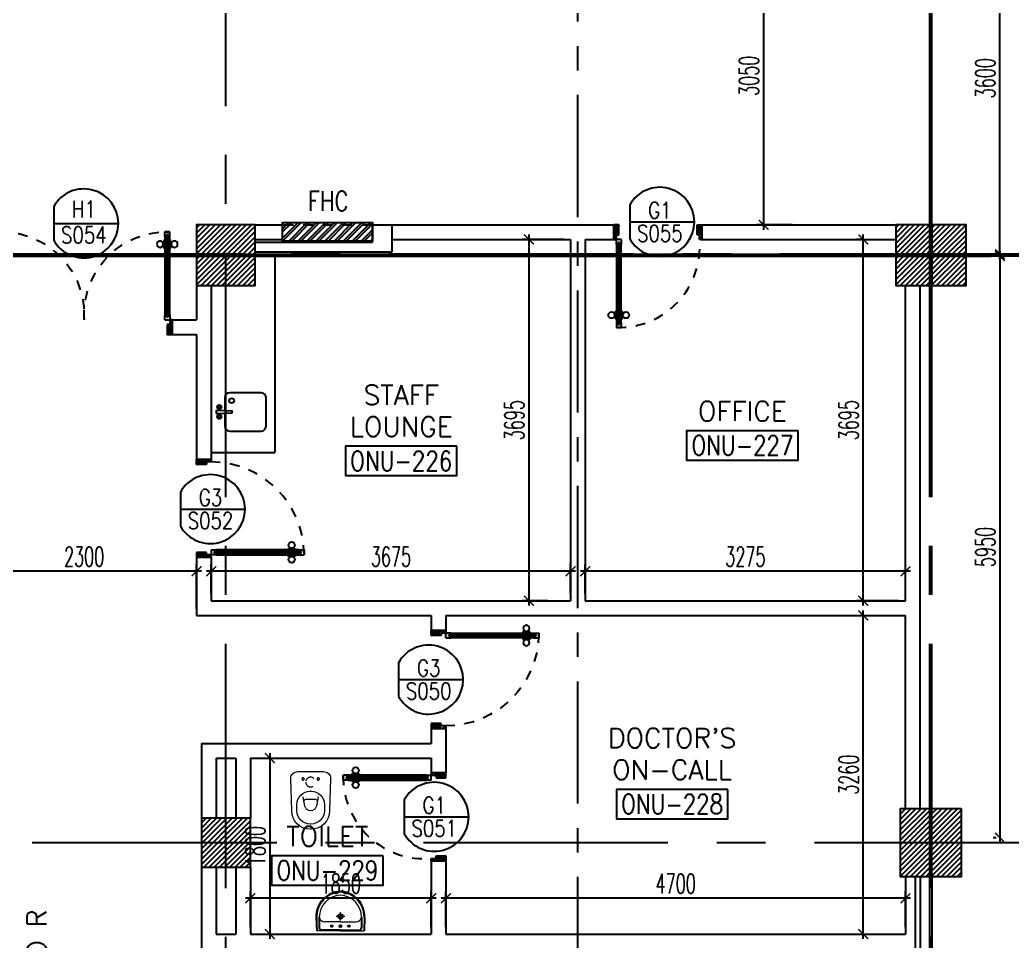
# Model space of a CAD drawing. Extents: x 88808.2 to 88899.2, y 39921.6 to 40001.1.
# Drawn here: x 88883.86 to 88894.01, y 39949.07 to 39958.5 of the extents above; entities that cross this region are included whole.
import ezdxf
from ezdxf.enums import TextEntityAlignment as Align

# ---------------------------------------------------------------- set-up
doc = ezdxf.new("R2010")
doc.units = 0
doc.header["$MEASUREMENT"] = 0
doc.header["$PDMODE"] = 34
for name, pattern in [('CENTER', [2, 1.25, -0.25, 0.25, -0.25]), ('CENTERX2', [4, 2.5, -0.5, 0.5, -0.5]), ('DASHED', [0.75, 0.5, -0.25]), ('HIDDEN', [0.375, 0.25, -0.125]), ('HIDDEN2', [0.1875, 0.125, -0.0625])]:
    doc.linetypes.add(name, pattern=pattern)
doc.layers.get('0').update_dxf_attribs({"linetype": 'CONTINUOUS'})
doc.layers.get('DEFPOINTS').update_dxf_attribs({"linetype": 'CONTINUOUS'})
for name, color, linetype in [('AXES', 11, 'CENTERX2'), ('AXES1', 11, 'CENTER'), ('COL', 2, 'CONTINUOUS'), ('DIM', 4, 'CONTINUOUS'), ('DOOR', 7, 'CONTINUOUS'), ('DOOR-CR', 4, 'CONTINUOUS'), ('DOOR-NO', 3, 'CONTINUOUS'), ('EJ', 9, 'CONTINUOUS'), ('ele', 7, 'CONTINUOUS'), ('FHC', 4, 'CONTINUOUS'), ('FIX', 3, 'CONTINUOUS'), ('HAT', 8, 'CONTINUOUS'), ('INSUL', 4, 'CONTINUOUS'), ('ME-FIX', 7, 'CONTINUOUS'), ('RM-BOX', 4, 'CONTINUOUS'), ('RM-NAME', 2, 'CONTINUOUS'), ('RM-NO', 2, 'CONTINUOUS'), ('ROOF', 7, 'CONTINUOUS'), ('WALL', 2, 'CONTINUOUS')]:
    doc.layers.add(name, color=color, linetype=linetype)
doc.styles.add('ROMANS', font='ROMANS.shx', dxfattribs={"width": 0.6})
doc.dimstyles.new('STANDARD in', dxfattribs={"dimtxt": 0.2, "dimasz": 0.1, "dimexe": 0.07, "dimexo": 0.07, "dimgap": 0.05, "dimtad": 1, "dimdec": 0, "dimlfac": 1000, "dimzin": 0, "dimdsep": 46, "dimtxsty": 'ROMANS', "dimblk": 'ARCHTICK', "dimcen": 0.05, "dimdle": 0.05, "dimclrd": 4, "dimclre": 4, "dimclrt": 2, "dimadec": 0, "dimazin": 0, "dimtfac": 1, "dimtdec": 0, "dimtmove": 2, "dimatfit": 3, "dimfxl": 0, "dimtolj": 1, "dimtzin": 0, "dimarcsym": 0})

# ---------------------------------------------------------------- blocks, each defined once
blk = doc.blocks.new('_ARCHTICK')
at = {"color": 0, "linetype": 'ByBlock', "const_width": 0.15}
blk.add_lwpolyline([(-0.5, -0.5), (0.5, 0.5)], dxfattribs=at)
blk = doc.blocks.new('*D218')
at = {"layer": 'DEFPOINTS', "color": 0, "linetype": 'Continuous'}
for p in [(88883.37, 39952.856), (88883.37, 39952.405), (88885.67, 39952.405)]:
    blk.add_point(p, dxfattribs=at)
at = {"layer": 'DIM', "color": 4, "linetype": 'Continuous', "lineweight": -2}
for p, q in [((88883.37, 39952.475), (88883.37, 39952.926)), ((88885.67, 39952.475), (88885.67, 39952.926)), ((88885.72, 39952.856), (88883.32, 39952.856))]:
    blk.add_line(p, q, dxfattribs=at)
at = {"layer": 'DIM', "color": 4, "linetype": 'Continuous', "lineweight": -2, "xscale": 0.1, "yscale": 0.1, "zscale": 0.1, "rotation": 180}
blk.add_blockref('_ARCHTICK', (88883.37, 39952.856), dxfattribs=at)
at = {"layer": 'DIM', "color": 4, "linetype": 'Continuous', "lineweight": -2, "xscale": 0.1, "yscale": 0.1, "zscale": 0.1}
blk.add_blockref('_ARCHTICK', (88885.67, 39952.856), dxfattribs=at)
at = {"layer": 'DIM', "color": 2, "linetype": 'Continuous', "insert": (88884.52, 39953.006), "char_height": 0.2, "attachment_point": 5, "style": 'ROMANS'}
blk.add_mtext('\\A1;2300', dxfattribs=at)
blk = doc.blocks.new('*D217')
at = {"layer": 'DEFPOINTS', "color": 0, "linetype": 'Continuous'}
for p in [(88889.495, 39956.25), (88889.069, 39952.555), (88889.331, 39952.555)]:
    blk.add_point(p, dxfattribs=at)
at = {"layer": 'DIM', "color": 4, "linetype": 'Continuous', "lineweight": -2}
for p, q in [((88889.425, 39956.25), (88888.999, 39956.25)), ((88889.069, 39956.3), (88889.069, 39952.505)), ((88889.261, 39952.555), (88888.999, 39952.555))]:
    blk.add_line(p, q, dxfattribs=at)
at = {"layer": 'DIM', "color": 4, "linetype": 'Continuous', "lineweight": -2, "xscale": 0.1, "yscale": 0.1, "zscale": 0.1}
for p, rotation in [((88889.069, 39956.25), 90), ((88889.069, 39952.555), 270)]:
    blk.add_blockref('_ARCHTICK', p, dxfattribs=dict(at, rotation=rotation))
at = {"layer": 'DIM', "color": 2, "linetype": 'Continuous', "insert": (88888.919, 39954.402), "char_height": 0.2, "attachment_point": 5, "rotation": 90, "style": 'ROMANS'}
blk.add_mtext('\\A1;3695', dxfattribs=at)
blk = doc.blocks.new('*D216')
at = {"layer": 'DEFPOINTS', "color": 0, "linetype": 'Continuous'}
for p in [(88885.82, 39952.856), (88885.82, 39952.555), (88889.495, 39952.555)]:
    blk.add_point(p, dxfattribs=at)
at = {"layer": 'DIM', "color": 4, "linetype": 'Continuous', "lineweight": -2}
for p, q in [((88885.82, 39952.625), (88885.82, 39952.926)), ((88889.495, 39952.625), (88889.495, 39952.926)), ((88889.545, 39952.856), (88885.77, 39952.856))]:
    blk.add_line(p, q, dxfattribs=at)
at = {"layer": 'DIM', "color": 4, "linetype": 'Continuous', "lineweight": -2, "xscale": 0.1, "yscale": 0.1, "zscale": 0.1, "rotation": 180}
blk.add_blockref('_ARCHTICK', (88885.82, 39952.856), dxfattribs=at)
at = {"layer": 'DIM', "color": 4, "linetype": 'Continuous', "lineweight": -2, "xscale": 0.1, "yscale": 0.1, "zscale": 0.1}
blk.add_blockref('_ARCHTICK', (88889.495, 39952.856), dxfattribs=at)
at = {"layer": 'DIM', "color": 2, "linetype": 'Continuous', "insert": (88887.658, 39953.006), "char_height": 0.2, "attachment_point": 5, "style": 'ROMANS'}
blk.add_mtext('\\A1;3675', dxfattribs=at)
blk = doc.blocks.new('*D215')
at = {"layer": 'DEFPOINTS', "color": 0, "linetype": 'Continuous'}
for p in [(88889.645, 39952.856), (88889.645, 39952.555), (88892.92, 39952.555)]:
    blk.add_point(p, dxfattribs=at)
at = {"layer": 'DIM', "color": 4, "linetype": 'Continuous', "lineweight": -2}
for p, q in [((88889.645, 39952.625), (88889.645, 39952.926)), ((88892.92, 39952.625), (88892.92, 39952.926)), ((88892.97, 39952.856), (88889.595, 39952.856))]:
    blk.add_line(p, q, dxfattribs=at)
at = {"layer": 'DIM', "color": 4, "linetype": 'Continuous', "lineweight": -2, "xscale": 0.1, "yscale": 0.1, "zscale": 0.1, "rotation": 180}
blk.add_blockref('_ARCHTICK', (88889.645, 39952.856), dxfattribs=at)
at = {"layer": 'DIM', "color": 4, "linetype": 'Continuous', "lineweight": -2, "xscale": 0.1, "yscale": 0.1, "zscale": 0.1}
blk.add_blockref('_ARCHTICK', (88892.92, 39952.856), dxfattribs=at)
at = {"layer": 'DIM', "color": 2, "linetype": 'Continuous', "insert": (88891.283, 39953.006), "char_height": 0.2, "attachment_point": 5, "style": 'ROMANS'}
blk.add_mtext('\\A1;3275', dxfattribs=at)
blk = doc.blocks.new('*D213')
at = {"layer": 'DEFPOINTS', "color": 0, "linetype": 'Continuous'}
for p in [(88886.22, 39950.945), (88886.22, 39949.145), (88886.42, 39949.145)]:
    blk.add_point(p, dxfattribs=at)
at = {"layer": 'DIM', "color": 4, "linetype": 'Continuous', "lineweight": -2}
for p, q in [((88886.42, 39950.995), (88886.42, 39949.095)), ((88886.29, 39950.945), (88886.49, 39950.945)), ((88886.29, 39949.145), (88886.49, 39949.145))]:
    blk.add_line(p, q, dxfattribs=at)
at = {"layer": 'DIM', "color": 4, "linetype": 'Continuous', "lineweight": -2, "xscale": 0.1, "yscale": 0.1, "zscale": 0.1}
for p, rotation in [((88886.42, 39950.945), 90), ((88886.42, 39949.145), 270)]:
    blk.add_blockref('_ARCHTICK', p, dxfattribs=dict(at, rotation=rotation))
at = {"layer": 'DIM', "color": 2, "linetype": 'Continuous', "insert": (88886.27, 39950.045), "char_height": 0.2, "attachment_point": 5, "rotation": 90, "style": 'ROMANS'}
blk.add_mtext('\\A1;1800', dxfattribs=at)
blk = doc.blocks.new('*D212')
at = {"layer": 'DEFPOINTS', "color": 0, "linetype": 'Continuous'}
for p in [(88886.22, 39949.511), (88886.22, 39949.145), (88888.07, 39949.145)]:
    blk.add_point(p, dxfattribs=at)
at = {"layer": 'DIM', "color": 4, "linetype": 'Continuous', "lineweight": -2}
for p, q in [((88886.22, 39949.215), (88886.22, 39949.581)), ((88888.07, 39949.215), (88888.07, 39949.581)), ((88888.12, 39949.511), (88886.17, 39949.511))]:
    blk.add_line(p, q, dxfattribs=at)
at = {"layer": 'DIM', "color": 4, "linetype": 'Continuous', "lineweight": -2, "xscale": 0.1, "yscale": 0.1, "zscale": 0.1, "rotation": 180}
blk.add_blockref('_ARCHTICK', (88886.22, 39949.511), dxfattribs=at)
at = {"layer": 'DIM', "color": 4, "linetype": 'Continuous', "lineweight": -2, "xscale": 0.1, "yscale": 0.1, "zscale": 0.1}
blk.add_blockref('_ARCHTICK', (88888.07, 39949.511), dxfattribs=at)
at = {"layer": 'DIM', "color": 2, "linetype": 'Continuous', "insert": (88887.145, 39949.661), "char_height": 0.2, "attachment_point": 5, "style": 'ROMANS'}
blk.add_mtext('\\A1;1850', dxfattribs=at)
blk = doc.blocks.new('*D211')
at = {"layer": 'DEFPOINTS', "color": 0, "linetype": 'Continuous'}
for p in [(88888.22, 39949.511), (88888.22, 39949.145), (88892.92, 39949.145)]:
    blk.add_point(p, dxfattribs=at)
at = {"layer": 'DIM', "color": 4, "linetype": 'Continuous', "lineweight": -2}
for p, q in [((88888.22, 39949.215), (88888.22, 39949.581)), ((88892.92, 39949.215), (88892.92, 39949.581)), ((88892.97, 39949.511), (88888.17, 39949.511))]:
    blk.add_line(p, q, dxfattribs=at)
at = {"layer": 'DIM', "color": 4, "linetype": 'Continuous', "lineweight": -2, "xscale": 0.1, "yscale": 0.1, "zscale": 0.1, "rotation": 180}
blk.add_blockref('_ARCHTICK', (88888.22, 39949.511), dxfattribs=at)
at = {"layer": 'DIM', "color": 4, "linetype": 'Continuous', "lineweight": -2, "xscale": 0.1, "yscale": 0.1, "zscale": 0.1}
blk.add_blockref('_ARCHTICK', (88892.92, 39949.511), dxfattribs=at)
at = {"layer": 'DIM', "color": 2, "linetype": 'Continuous', "insert": (88890.57, 39949.661), "char_height": 0.2, "attachment_point": 5, "style": 'ROMANS'}
blk.add_mtext('\\A1;4700', dxfattribs=at)
blk = doc.blocks.new('D1000')
at = {"layer": 'DOOR', "color": 7, "linetype": 'ByBlock'}
for p, q in [((0, 0), (-150, 0)), ((-150, 0), (-150, -25)), ((-150, 0), (0, 0)), ((0, -50), (-114, 0)), ((0, -50), (-40, 0)), ((0, -50), (0, 0)), ((-1050, -25), (-1100, -25)), ((-1100, -75), (-1100, -25)), ((-1100, -25), (-1100, -75)), ((-1050, -75), (-1100, -75)), ((-1050, -42), (-1070, -42)), ((-1070, -42), (-1070, -58)), ((-1050, -58), (-1070, -58)), ((-1050, -25), (-1050, -42)), ((-1050, -58), (-1050, -75)), ((-928, -18), (-1018, -18)), ((-1018, -25), (-1018, -18)), ((-1018, -75), (-1018, -82)), ((-928, -82), (-1018, -82)), ((-1005, -9), (-940, -9)), ((-1005, -18), (-1005, -9)), ((-1005, -18), (-940, -18)), ((-1005, -82), (-940, -82)), ((-1005, -82), (-1005, -91)), ((-1005, -91), (-940, -91)), ((-940, -18), (-940, -9)), ((-940, -82), (-940, -91)), ((-928, -25), (-928, -18)), ((-928, -75), (-928, -82)), ((-200, -42), (-200, -25)), ((-200, -25), (-150, -25)), ((-180, -42), (-200, -42)), ((-200, -75), (-200, -58)), ((-200, -58), (-180, -58)), ((-150, -75), (-200, -75)), ((-180, -58), (-180, -42)), ((-150, -75), (-150, -25)), ((-150, -25), (-100, -25)), ((-100, -25), (-100, -50)), ((0, -50), (-100, -37)), ((-100, -50), (0, -50)), ((-150, -975), (-100, -975)), ((-150, -1000), (-150, -975)), ((-150, -1000), (0, -1000)), ((0, -1000), (-150, -1000)), ((0, -950), (-114, -1000)), ((-100, -975), (-100, -950)), ((0, -950), (-100, -963)), ((-100, -950), (0, -950)), ((0, -950), (-40, -1000)), ((0, -950), (0, -1000))]:
    blk.add_line(p, q, dxfattribs=at)
at = {"layer": 'DOOR', "linetype": 'ByBlock'}
for p, q in [((-200, -25), (-1050, -25)), ((-200, -42), (-1050, -42)), ((-200, -58), (-1050, -58)), ((-1050, -75), (-200, -75))]:
    blk.add_line(p, q, dxfattribs=at)
at = {"layer": 'DOOR', "color": 7, "linetype": 'ByBlock'}
for centre in [(-973, 23), (-973, -124)]:
    blk.add_circle(centre, 32.4, dxfattribs=at)
for centre, radius, start, end in [((0, -50), 134, 158.1598, 169.28), ((0, -50), 74.4, 137.7764, 180), ((0, -50), 54.4, 113.2074, 180), ((0, -50), 154, 161.1053, 166.2858), ((0, -50), 114, 154.0838, 167.3774), ((0, -50), 94.4, 148.0182, 180), ((0, -50), 34.4, 90, 180), ((0, -50), 14.4, 90, 180), ((0, -950), 154, 193.7142, 198.8947), ((0, -950), 134, 190.72, 201.8402), ((0, -950), 94.4, 180, 211.9818), ((0, -950), 74.4, 180, 222.2236), ((0, -950), 54.4, 180, 246.7926), ((0, -950), 34.4, 180, 270), ((0, -950), 14.4, 180, 270)]:
    blk.add_arc(centre, radius, start, end, dxfattribs=at)
at = {"layer": 'DOOR', "linetype": 'HIDDEN', "ltscale": 0.5}
blk.add_arc((-149, -24), 951, 180.0434, 269.9667, dxfattribs=at)
blk = doc.blocks.new('WC1')
at = {"layer": 'FIX', "lineweight": 20}
for p, q in [((-210, 204), (-538, 194)), ((-475, 141), (-538, 141)), ((-727, 5), (-727, -5)), ((-674, 5), (-674, -5)), ((-534, 24), (-540, 0)), ((-540, 0), (-534, -24)), ((-395, 76), (-490, 60)), ((-339, 5), (-339, -5)), ((-490, -60), (-395, -76)), ((-538, -141), (-475, -141)), ((-538, -194), (-210, -204))]:
    blk.add_line(p, q, dxfattribs=at)
at = {"layer": 'FIX', "linetype": 'Continuous', "lineweight": 20}
blk.add_line((-420, -47), (-420, 45), dxfattribs=at)
at = {"layer": 'FIX', "lineweight": 20}
blk.add_lwpolyline([(-213, -204), (-210, -204, 0.414214), (-137, -131), (-137, 0), (-137, 131, 0.414214), (-210, 204)], format="xyb", dxfattribs=at)
at = {"layer": 'FIX', "linetype": 'HIDDEN2', "lineweight": 20, "ltscale": 0.3}
blk.add_circle((-245, 0), 49.8, dxfattribs=at)
at = {"layer": 'FIX', "linetype": 'HIDDEN', "lineweight": 20, "ltscale": 0.05}
for centre in [(-213, 78), (-213, -77)]:
    blk.add_circle(centre, 11.6, dxfattribs=at)
at = {"layer": 'FIX', "lineweight": 20}
for centre, radius, start, end in [((-538, 5), 189, 90, 180), ((-538, 5), 136, 90, 180), ((-475, 5), 136, 360, 90), ((-473, -7), 68.2, 128.9242, 152.8468), ((-464, -18), 82, 108.496, 128.9242), ((-538, -5), 189, 180, 270), ((-538, -5), 136, 180, 270), ((-473, 7), 68.2, 207.1532, 231.0758), ((-464, 18), 82, 231.0758, 251.504), ((-475, -5), 136, 270, 0)]:
    blk.add_arc(centre, radius, start, end, dxfattribs=at)
at = {"layer": 'FIX', "linetype": 'Continuous', "lineweight": 20}
for centre, start, end in [((-443, 46), 357.6662, 91.6121), ((-442, -46), 268.3879, 2.3338)]:
    blk.add_arc(centre, 22.3, start, end, dxfattribs=at)
blk = doc.blocks.new('LAV1')
at = {"layer": 'FIX', "linetype": 'DASHED', "lineweight": 20, "ltscale": 0.05}
for p, q in [((0, 170), (0, 270)), ((0, 170), (0, 270)), ((50, 220), (-50, 220))]:
    blk.add_line(p, q, dxfattribs=at)
at = {"layer": 'FIX', "linetype": 'ByBlock', "ltscale": 0.3}
for p, q in [((-280, 210), (-275, 50)), ((-245, 210), (-245, 85)), ((245, 210), (245, 85)), ((280, 210), (275, 50)), ((0, 60), (-220, 60)), ((0, 60), (220, 60))]:
    blk.add_line(p, q, dxfattribs=at)
at = {"layer": 'FIX', "linetype": 'Continuous', "lineweight": 20}
for p, q in [((-275, 210), (-275, 50)), ((0, 155), (-181, 155)), ((0, 155), (181, 155)), ((275, 210), (275, 50)), ((0, 50), (-275, 50)), ((0, 50), (-252, 50)), ((0, 50), (275, 50)), ((0, 50), (252, 50))]:
    blk.add_line(p, q, dxfattribs=at)
at = {"layer": 'FIX', "lineweight": 20}
for p, q in [((0, 92), (0, 123)), ((16, 107), (-15, 107))]:
    blk.add_line(p, q, dxfattribs=at)
for centre, radius in [((0, 220), 29.5), ((0, 220), 22.5), ((0, 107), 15.5)]:
    blk.add_circle(centre, radius, dxfattribs=at)
at = {"layer": 'FIX', "linetype": 'HIDDEN', "lineweight": 20, "ltscale": 0.05}
for centre in [(-100, 107), (100, 107)]:
    blk.add_circle(centre, 12.4, dxfattribs=at)
at = {"layer": 'FIX', "linetype": 'ByBlock', "ltscale": 0.3}
for centre, radius, start, end in [((7, 220), 287, 91.3776, 182.0064), ((-7, 220), 287, 357.9936, 88.6224), ((-220, 85), 24.9, 179.7021, 269.9486), ((220, 85), 24.9, 270.0514, 0.2979)]:
    blk.add_arc(centre, radius, start, end, dxfattribs=at)
at = {"layer": 'FIX', "linetype": 'Continuous', "lineweight": 20}
for centre, radius, start, end in [((8, 217), 283, 91.6988, 181.351), ((8, 212), 253, 91.7328, 180.4884), ((-8, 217), 283, 358.649, 88.3012), ((-8, 212), 253, 359.5116, 88.2672), ((-179, 222), 66.9, 190.2006, 268.0786), ((179, 222), 66.9, 271.9214, 349.7994)]:
    blk.add_arc(centre, radius, start, end, dxfattribs=at)
blk = doc.blocks.new('C5')
at = {"layer": 'HAT', "linetype": 'ByBlock'}
h = blk.add_hatch(dxfattribs=at)
h.set_pattern_fill('ANSI31', color=256, scale=300, style=0)
h.set_pattern_definition([(45, (-223356.182, -51411.005), (-26.516504, 26.516504), [])])
h.paths.add_polyline_path([(300, 300), (0, 300), (0, 0), (300, 0)])
h.paths.add_polyline_path([(600, 300), (300, 300), (300, 0), (600, 0)])
at = {"layer": 'COL'}
blk.add_lwpolyline([(600, 300), (0, 300), (0, 0), (600, 0)], close=True, dxfattribs=at)
blk = doc.blocks.new('RM1')
at = {"layer": 'RM-BOX'}
blk.add_lwpolyline([(570, -200), (-570, -200), (-570, -500), (570, -500)], close=True, dxfattribs=at)
at = {"layer": 'RM-NAME', "style": 'ROMANS'}
for tag, p in [('ROOMNAME1', (0, 324)), ('ROOMNAME2', (0, 0))]:
    blk.add_attdef(tag, text='', height=200, dxfattribs=at).set_placement(p, align=Align.MIDDLE)
at = {"layer": 'RM-NO', "style": 'ROMANS', "width": 0.8}
blk.add_attdef('ROOMNO', text='', height=200, dxfattribs=at).set_placement((0, -350), align=Align.MIDDLE)
blk = doc.blocks.new('DD1')
at = {"layer": 'DOOR-CR'}
blk.add_line((-308, 0), (353, 0), dxfattribs=at)
blk.add_lwpolyline([(-308, -173, 3.820224), (-308, 173)], format="xyb", close=True, dxfattribs=at)
at = {"layer": 'DOOR-NO', "style": 'ROMANS', "width": 0.8}
for tag, p in [('G', (0, 142)), ('000', (0, -141))]:
    blk.add_attdef(tag, text='', height=204, dxfattribs=at).set_placement(p, align=Align.MIDDLE)
blk = doc.blocks.new('DOOR90')
at = {"layer": 'DOOR', "linetype": 'ByBlock'}
for p, q in [((0, 0), (-150, 0)), ((-200, -25), (-1000, -25)), ((-200, -42), (-1000, -42)), ((-200, -58), (-1000, -58)), ((-1000, -75), (-200, -75))]:
    blk.add_line(p, q, dxfattribs=at)
at = {"layer": 'DOOR', "color": 0, "linetype": 'ByBlock'}
for p, q in [((-150, 0), (-150, -25)), ((-150, 0), (0, 0)), ((0, -50), (0, 0)), ((-1050, -25), (-1050, -75)), ((-1050, -75), (-1050, -25)), ((-1000, -25), (-1050, -25)), ((-1000, -75), (-1050, -75)), ((-1020, -42), (-1020, -58)), ((-1000, -42), (-1020, -42)), ((-1000, -58), (-1020, -58)), ((-1000, -25), (-1000, -42)), ((-1000, -58), (-1000, -75)), ((-968, -25), (-968, -18)), ((-878, -18), (-968, -18)), ((-968, -75), (-968, -82)), ((-878, -82), (-968, -82)), ((-955, -18), (-955, -9)), ((-955, -9), (-890, -9)), ((-955, -18), (-890, -18)), ((-955, -82), (-955, -91)), ((-955, -82), (-890, -82)), ((-955, -91), (-890, -91)), ((-890, -18), (-890, -9)), ((-890, -82), (-890, -91)), ((-878, -25), (-878, -18)), ((-878, -75), (-878, -82)), ((-200, -42), (-200, -25)), ((-200, -25), (-150, -25)), ((-180, -42), (-200, -42)), ((-200, -75), (-200, -58)), ((-200, -58), (-180, -58)), ((-150, -75), (-200, -75)), ((-180, -58), (-180, -42)), ((-150, -75), (-150, -25)), ((-150, -25), (-100, -25)), ((-100, -25), (-100, -50)), ((-100, -50), (0, -50)), ((-150, -900), (-150, -875)), ((-150, -875), (-100, -875)), ((0, -900), (-150, -900)), ((-150, -900), (0, -900)), ((-100, -850), (0, -850)), ((-100, -875), (-100, -850)), ((0, -850), (0, -900))]:
    blk.add_line(p, q, dxfattribs=at)
at = {"layer": 'DOOR', "color": 9, "linetype": 'ByBlock'}
for p, q in [((0, -50), (-114, 0)), ((0, -50), (-40, 0)), ((0, -50), (-100, -37)), ((0, -850), (-114, -900)), ((0, -850), (-100, -863)), ((0, -850), (-40, -900))]:
    blk.add_line(p, q, dxfattribs=at)
at = {"layer": 'DOOR', "color": 0, "linetype": 'ByBlock'}
for centre in [(-923, 24), (-923, -124)]:
    blk.add_circle(centre, 32.4, dxfattribs=at)
at = {"layer": 'DOOR', "color": 9, "linetype": 'ByBlock'}
for centre, radius, start, end in [((0, -50), 74.4, 137.7764, 180), ((0, -50), 54.4, 113.2074, 180), ((0, -50), 154, 161.1053, 166.2858), ((0, -50), 134, 158.1598, 169.28), ((0, -50), 114, 154.0838, 167.3774), ((0, -50), 94.4, 148.0182, 180), ((0, -50), 34.4, 90, 180), ((0, -50), 14.4, 90, 180), ((0, -850), 154, 193.7142, 198.8947), ((0, -850), 134, 190.72, 201.8402), ((0, -850), 94.4, 180, 211.9818), ((0, -850), 74.4, 180, 222.2236), ((0, -850), 54.4, 180, 246.7926), ((0, -850), 34.4, 180, 270), ((0, -850), 14.4, 180, 270)]:
    blk.add_arc(centre, radius, start, end, dxfattribs=at)
at = {"layer": 'DOOR', "linetype": 'HIDDEN', "ltscale": 0.5}
blk.add_arc((-222, -50), 828, 178.2701, 275.003, dxfattribs=at)
blk = doc.blocks.new('A$C272A55A0')
at = {"layer": 'DOOR', "color": 0, "linetype": 'ByBlock'}
for p, q in [((0, 900), (0, 1050)), ((50, 1050), (0, 1050)), ((50, 950), (50, 1050)), ((1750, 950), (1750, 1050)), ((1750, 1050), (1800, 1050)), ((1800, 1050), (1800, 900)), ((25, 950), (50, 950)), ((25, 900), (25, 950)), ((1775, 950), (1750, 950)), ((1775, 900), (1775, 950)), ((0, 900), (25, 900)), ((75, 900), (25, 900)), ((25, 850), (25, 900)), ((42, 850), (25, 850)), ((58, 870), (42, 870)), ((42, 870), (42, 850)), ((58, 850), (58, 870)), ((75, 850), (58, 850)), ((75, 900), (75, 850)), ((1725, 900), (1775, 900)), ((1725, 900), (1725, 850)), ((1725, 850), (1742, 850)), ((1742, 870), (1758, 870)), ((1742, 850), (1742, 870)), ((1758, 870), (1758, 850)), ((1758, 850), (1775, 850)), ((1800, 900), (1775, 900)), ((1775, 850), (1775, 900)), ((1718, 160), (1709, 160)), ((1709, 95), (1709, 160)), ((1725, 173), (1718, 173)), ((1718, 173), (1718, 83)), ((1718, 95), (1718, 160)), ((1775, 173), (1782, 173)), ((1782, 173), (1782, 83)), ((1782, 160), (1791, 160)), ((1782, 95), (1782, 160)), ((1791, 95), (1791, 160)), ((25, 50), (42, 50)), ((25, 50), (25, 0)), ((25, 0), (75, 0)), ((75, 0), (25, 0)), ((42, 50), (42, 30)), ((42, 30), (58, 30)), ((58, 50), (75, 50)), ((58, 50), (58, 30)), ((75, 50), (75, 0)), ((1718, 95), (1709, 95)), ((1725, 83), (1718, 83)), ((1742, 50), (1725, 50)), ((1725, 50), (1725, 0)), ((1775, 0), (1725, 0)), ((1725, 0), (1775, 0)), ((1742, 50), (1742, 30)), ((1758, 30), (1742, 30)), ((1775, 50), (1758, 50)), ((1758, 50), (1758, 30)), ((1775, 83), (1782, 83)), ((1775, 50), (1775, 0)), ((1782, 95), (1791, 95))]:
    blk.add_line(p, q, dxfattribs=at)
at = {"layer": 'DOOR', "color": 9, "linetype": 'ByBlock'}
for p, q in [((50, 1050), (0, 1010)), ((50, 1050), (0, 937)), ((50, 1050), (37, 950)), ((1750, 1050), (1800, 1010)), ((1750, 1050), (1800, 937)), ((1750, 1050), (1763, 950))]:
    blk.add_line(p, q, dxfattribs=at)
at = {"layer": 'DOOR', "linetype": 'ByBlock'}
for p, q in [((25, 850), (25, 50)), ((42, 850), (42, 50)), ((58, 850), (58, 50)), ((75, 50), (75, 850)), ((1725, 50), (1725, 850)), ((1742, 850), (1742, 50)), ((1758, 850), (1758, 50)), ((1775, 850), (1775, 50))]:
    blk.add_line(p, q, dxfattribs=at)
at = {"layer": 'DOOR', "color": 0, "linetype": 'ByBlock'}
for centre in [(1676, 128), (1824, 128)]:
    blk.add_circle(centre, 32.4, dxfattribs=at)
at = {"layer": 'DOOR', "color": 9, "linetype": 'ByBlock'}
for centre, radius, start, end in [((50, 1050), 54.4, 203.2074, 270), ((50, 1050), 34.4, 180, 270), ((50, 1050), 14.4, 180, 270), ((1750, 1050), 14.4, 270, 0), ((1750, 1050), 34.4, 270, 0), ((1750, 1050), 54.4, 270, 336.7926), ((50, 1050), 74.4, 227.7764, 270), ((50, 1050), 94.4, 238.0182, 270), ((50, 1050), 114, 244.0838, 257.3774), ((50, 1050), 134, 248.1598, 259.28), ((1750, 1050), 74.4, 270, 312.2236), ((1750, 1050), 94.4, 270, 301.9818), ((1750, 1050), 114, 282.6226, 295.9162), ((1750, 1050), 134, 280.72, 291.8402), ((50, 1050), 154, 251.1053, 256.2858), ((1750, 1050), 154, 283.7142, 288.8947)]:
    blk.add_arc(centre, radius, start, end, dxfattribs=at)
at = {"layer": 'DOOR', "linetype": 'HIDDEN', "ltscale": 0.5}
for centre, start, end in [((50, 851), 268.3174, 3.2965), ((1750, 851), 176.7035, 271.6826)]:
    blk.add_arc(centre, 851, start, end, dxfattribs=at)
at = {"layer": 'WALL', "linetype": 'ByBlock'}
blk.add_line((1800, 900), (1800, 1050), dxfattribs=at)
blk = doc.blocks.new('COL50')
at = {"layer": 'COL'}
blk.add_lwpolyline([(-250, 250), (-250, -250), (250, -250), (250, 250)], close=True, dxfattribs=at)
blk = doc.blocks.new('*X35')
at = {"color": 0}
for p, q in [((203889, 139878), (204361, 140350)), ((203889, 139931), (204308, 140350)), ((203889, 139984), (204255, 140350)), ((203889, 140037), (204201, 140350)), ((203889, 140090), (204148, 140350)), ((203889, 140143), (204095, 140350)), ((203889, 140196), (204042, 140350)), ((203889, 140249), (203989, 140350)), ((203889, 140302), (203936, 140350)), ((203914, 139850), (204389, 140325)), ((203967, 139850), (204389, 140272)), ((204020, 139850), (204389, 140219)), ((204073, 139850), (204389, 140166)), ((204126, 139850), (204389, 140113)), ((204179, 139850), (204389, 140060)), ((204232, 139850), (204389, 140006)), ((204285, 139850), (204389, 139953)), ((204338, 139850), (204389, 139900))]:
    blk.add_line(p, q, dxfattribs=at)
blk = doc.blocks.new('*D376')
at = {"layer": 'DEFPOINTS', "color": 0, "linetype": 'Continuous'}
for p in [(88893.886, 39959.7), (88894.095, 39959.7), (88894.095, 39956.1)]:
    blk.add_point(p, dxfattribs=at)
at = {"layer": 'DIM', "color": 4, "linetype": 'Continuous', "lineweight": -2}
for p, q in [((88894.025, 39959.7), (88893.816, 39959.7)), ((88893.886, 39956.05), (88893.886, 39959.75)), ((88894.025, 39956.1), (88893.816, 39956.1))]:
    blk.add_line(p, q, dxfattribs=at)
at = {"layer": 'DIM', "color": 4, "linetype": 'Continuous', "lineweight": -2, "xscale": 0.1, "yscale": 0.1, "zscale": 0.1}
for p, rotation in [((88893.886, 39959.7), 90), ((88893.886, 39956.1), 270)]:
    blk.add_blockref('_ARCHTICK', p, dxfattribs=dict(at, rotation=rotation))
at = {"layer": 'DIM', "color": 2, "linetype": 'Continuous', "insert": (88893.736, 39957.9), "char_height": 0.2, "attachment_point": 5, "rotation": 90, "style": 'ROMANS'}
blk.add_mtext('\\A1;3600', dxfattribs=at)
blk = doc.blocks.new('*D377')
at = {"layer": 'DEFPOINTS', "color": 0, "linetype": 'Continuous'}
for p in [(88893.916, 39956.08), (88893.886, 39950.13), (88893.916, 39950.13)]:
    blk.add_point(p, dxfattribs=at)
at = {"layer": 'DIM', "color": 4, "linetype": 'Continuous', "lineweight": -2}
for p, q in [((88893.846, 39956.08), (88893.816, 39956.08)), ((88893.886, 39956.13), (88893.886, 39950.08)), ((88893.846, 39950.13), (88893.816, 39950.13))]:
    blk.add_line(p, q, dxfattribs=at)
at = {"layer": 'DIM', "color": 4, "linetype": 'Continuous', "lineweight": -2, "xscale": 0.1, "yscale": 0.1, "zscale": 0.1}
for p, rotation in [((88893.886, 39956.08), 90), ((88893.886, 39950.13), 270)]:
    blk.add_blockref('_ARCHTICK', p, dxfattribs=dict(at, rotation=rotation))
at = {"layer": 'DIM', "color": 2, "linetype": 'Continuous', "insert": (88893.736, 39953.105), "char_height": 0.2, "attachment_point": 5, "rotation": 90, "style": 'ROMANS'}
blk.add_mtext('\\A1;5950', dxfattribs=at)
blk = doc.blocks.new('*D214')
at = {"layer": 'DEFPOINTS', "color": 0, "linetype": 'Continuous'}
for p in [(88892.489, 39956.25), (88892.552, 39956.25), (88892.92, 39952.555)]:
    blk.add_point(p, dxfattribs=at)
at = {"layer": 'DIM', "color": 4, "linetype": 'Continuous', "lineweight": -2}
for p, q in [((88892.482, 39956.25), (88892.419, 39956.25)), ((88892.489, 39952.505), (88892.489, 39956.3)), ((88892.85, 39952.555), (88892.419, 39952.555))]:
    blk.add_line(p, q, dxfattribs=at)
at = {"layer": 'DIM', "color": 4, "linetype": 'Continuous', "lineweight": -2, "xscale": 0.1, "yscale": 0.1, "zscale": 0.1}
for p, rotation in [((88892.489, 39956.25), 90), ((88892.489, 39952.555), 270)]:
    blk.add_blockref('_ARCHTICK', p, dxfattribs=dict(at, rotation=rotation))
at = {"layer": 'DIM', "color": 2, "linetype": 'Continuous', "insert": (88892.339, 39954.402), "char_height": 0.2, "attachment_point": 5, "rotation": 90, "style": 'ROMANS'}
blk.add_mtext('\\A1;3695', dxfattribs=at)
blk = doc.blocks.new('*D210')
at = {"layer": 'DEFPOINTS', "color": 0, "linetype": 'Continuous'}
for p in [(88891.996, 39952.405), (88892.489, 39952.405), (88892.242, 39949.145)]:
    blk.add_point(p, dxfattribs=at)
at = {"layer": 'DIM', "color": 4, "linetype": 'Continuous', "lineweight": -2}
for p, q in [((88892.066, 39952.405), (88892.559, 39952.405)), ((88892.489, 39949.095), (88892.489, 39952.455)), ((88892.312, 39949.145), (88892.559, 39949.145))]:
    blk.add_line(p, q, dxfattribs=at)
at = {"layer": 'DIM', "color": 4, "linetype": 'Continuous', "lineweight": -2, "xscale": 0.1, "yscale": 0.1, "zscale": 0.1}
for p, rotation in [((88892.489, 39952.405), 90), ((88892.489, 39949.145), 270)]:
    blk.add_blockref('_ARCHTICK', p, dxfattribs=dict(at, rotation=rotation))
at = {"layer": 'DIM', "color": 2, "linetype": 'Continuous', "insert": (88892.339, 39950.775), "char_height": 0.2, "attachment_point": 5, "rotation": 90, "style": 'ROMANS'}
blk.add_mtext('\\A1;3260', dxfattribs=at)
blk = doc.blocks.new('C11')
at = {"layer": 'HAT'}
h = blk.add_hatch(dxfattribs=at)
h.set_pattern_fill('ANSI31', color=256, scale=300, style=0)
h.set_pattern_definition([(45, (-248556.182, -75061.005), (-26.5165043, 26.5165043), [])])
h.paths.add_polyline_path([(300, 700), (0, 700), (0, 350), (300, 350)])
h.paths.add_polyline_path([(300, 350), (0, 350), (0, 0), (300, 0)])
at = {"layer": 'COL'}
blk.add_lwpolyline([(300, 700), (300, 0), (0, 0), (0, 700)], close=True, dxfattribs=at)
blk = doc.blocks.new('C11D')
at = {"layer": 'COL', "linetype": 'ByBlock'}
for p in [(-320, 0), (0, 0)]:
    blk.add_blockref('C11', p, dxfattribs=at)
blk = doc.blocks.new('C7')
at = {"layer": 'HAT'}
h = blk.add_hatch(dxfattribs=at)
h.set_pattern_fill('ANSI31', color=256, scale=300, style=0)
h.set_pattern_definition([(45, (-248876.182, -51411.005), (-26.5165043, 26.5165043), [])])
h.paths.add_polyline_path([(350, 300), (250, 300), (0, 300), (0, 0), (350, 0)])
at = {"layer": 'COL'}
blk.add_lwpolyline([(0, 300), (0, 0), (350, 0), (350, 300)], close=True, dxfattribs=at)
blk = doc.blocks.new('*D582')
at = {"layer": 'DEFPOINTS', "color": 0, "linetype": 'Continuous'}
for p in [(88891.782, 39959.45), (88891.469, 39956.4), (88891.831, 39956.4)]:
    blk.add_point(p, dxfattribs=at)
at = {"layer": 'ele', "color": 4, "linetype": 'Continuous', "lineweight": -2}
for p, q in [((88891.469, 39959.5), (88891.469, 39956.35)), ((88891.712, 39959.45), (88891.399, 39959.45)), ((88891.761, 39956.4), (88891.399, 39956.4))]:
    blk.add_line(p, q, dxfattribs=at)
at = {"layer": 'ele', "color": 4, "linetype": 'Continuous', "lineweight": -2, "xscale": 0.1, "yscale": 0.1, "zscale": 0.1}
for p, rotation in [((88891.469, 39959.45), 90), ((88891.469, 39956.4), 270)]:
    blk.add_blockref('_ARCHTICK', p, dxfattribs=dict(at, rotation=rotation))
at = {"layer": 'ele', "color": 2, "linetype": 'Continuous', "insert": (88891.319, 39957.925), "char_height": 0.2, "attachment_point": 5, "rotation": 90, "style": 'ROMANS'}
blk.add_mtext('\\A1;3050', dxfattribs=at)

msp = doc.modelspace()

# ---------------------------------------------------------------- hatches: boundary and pattern name
at = {"layer": 'FHC', "linetype": 'ByBlock', "ltscale": 0.3}
h = msp.add_hatch(dxfattribs=at)
h.set_pattern_fill('ANSI32', color=11, scale=0.175, style=0)
h.set_pattern_definition([(45, (88654.354076, 39925.18356), (-0.046403883, 0.046403883), []), (45, (88654.38501, 39925.18356), (-0.046403883, 0.046403883), [])])
h.paths.add_polyline_path([(88887.4703, 39956.2346), (88887.4703, 39956.4246), (88886.5503, 39956.4246), (88886.5503, 39956.2346)])
h.paths.add_polyline_path([(88886.3376, 39955.8134), (88886.3376, 39956.2343), (88886.6001, 39956.2343), (88886.6001, 39955.8134)], flags=9)

# ---------------------------------------------------------------- linework, layer by layer
at = {"layer": 'AXES'}
for p, q in [((88885.9703, 39921.6153), (88885.9703, 40000.4279)), ((88893.1703, 39921.6153), (88893.1703, 40000.0779)), ((88893.1903, 39921.6153), (88893.1903, 40000.0779)), ((88898.1394, 39956.0996), (88876.9703, 39956.0996)), ((88898.1394, 39956.0796), (88876.9703, 39956.0796)), ((88898.4894, 39950.0796), (88876.9703, 39950.0796))]:
    msp.add_line(p, q, dxfattribs=at)
at = {"layer": 'AXES1'}
msp.add_line((88889.5703, 39928.4796), (88889.5703, 39987.2996), dxfattribs=at)
at = {"layer": 'COL', "linetype": 'ByBlock'}
msp.add_line((88893.1703, 39956.3496), (88893.1703, 39955.8296), dxfattribs=at)
at = {"layer": 'EJ'}
for p, q in [((88893.1703, 39956.3496), (88893.1703, 39959.4496)), ((88893.1903, 39956.3496), (88893.1903, 39959.4496))]:
    msp.add_line(p, q, dxfattribs=at)
at = {"layer": 'EJ', "color": 8}
for p, q in [((88818.4803, 39956.0996), (88893.7957, 39956.0996)), ((88818.4803, 39956.0796), (88893.7957, 39956.0796))]:
    msp.add_line(p, q, dxfattribs=at)
at = {"layer": 'FHC', "color": 250, "linetype": 'HIDDEN', "ltscale": 0.25}
msp.add_line((88886.56, 39956.3996), (88887.4546, 39956.3996), dxfattribs=at)
at = {"layer": 'FHC', "linetype": 'ByBlock', "ltscale": 0.3}
msp.add_lwpolyline([(88886.5503, 39956.4246), (88887.4703, 39956.4246), (88887.4703, 39956.2346), (88886.5503, 39956.2346)], close=True, dxfattribs=at)
at = {"layer": 'INSUL'}
for p, q in [((88893.0203, 39949.7296), (88893.0203, 39947.0296)), ((88893.0703, 39949.7296), (88893.0703, 39947.0296))]:
    msp.add_line(p, q, dxfattribs=at)
at = {"layer": 'ME-FIX'}
for p, q in [((88886.4703, 39956.0996), (88886.4703, 39954.0708)), ((88885.9598, 39954.6335), (88885.9598, 39954.497)), ((88886.3307, 39954.6834), (88886.0096, 39954.6834)), ((88886.3806, 39954.3406), (88886.3806, 39954.6335)), ((88885.8716, 39954.5031), (88886.0268, 39954.497)), ((88885.8716, 39954.5031), (88885.8716, 39954.471)), ((88885.8716, 39954.471), (88886.0268, 39954.477)), ((88885.9598, 39954.477), (88885.9598, 39954.3406)), ((88886.0096, 39954.2907), (88886.3307, 39954.2907)), ((88885.8203, 39954.0708), (88886.4703, 39954.0708))]:
    msp.add_line(p, q, dxfattribs=at)
for centre, radius in [((88886.0292, 39954.6015), 0.0255), ((88885.9027, 39954.5368), 0.0217), ((88885.9027, 39954.5368), 0.014), ((88885.9027, 39954.4373), 0.0217), ((88885.9027, 39954.4373), 0.014)]:
    msp.add_circle(centre, radius, dxfattribs=at)
for centre, radius, start, end in [((88886.0096, 39954.6335), 0.0499, 90, 180), ((88886.3307, 39954.6335), 0.0499, 0, 90), ((88886.0268, 39954.487), 0.00997, 270, 90), ((88886.0096, 39954.3406), 0.0499, 180, 270), ((88886.3307, 39954.3406), 0.0499, 270, 0)]:
    msp.add_arc(centre, radius, start, end, dxfattribs=at)
at = {"layer": 'ROOF'}
msp.add_line((88893.1903, 39949.7296), (88893.1903, 39936.0796), dxfattribs=at)
at = {"layer": 'WALL', "linetype": 'ByBlock'}
for p, q in [((88886.2703, 39956.3996), (88886.5503, 39956.3996)), ((88887.4703, 39956.3996), (88889.9384, 39956.3996)), ((88887.4703, 39956.2246), (88887.4703, 39956.3996)), ((88889.9384, 39956.3996), (88889.9384, 39956.2496)), ((88890.8384, 39956.3996), (88892.8203, 39956.3996)), ((88890.8384, 39956.3996), (88890.8384, 39956.2496)), ((88886.2703, 39956.2496), (88886.5503, 39956.2496)), ((88887.6703, 39956.2496), (88889.4953, 39956.2496)), ((88887.6703, 39956.1246), (88887.6703, 39956.2496)), ((88889.4953, 39956.2496), (88889.4953, 39952.5546)), ((88889.6453, 39956.2496), (88889.7805, 39956.2496)), ((88889.6453, 39956.2496), (88889.9384, 39956.2496)), ((88889.6453, 39956.2496), (88889.6453, 39952.5546)), ((88890.8384, 39956.2496), (88892.8169, 39956.2496)), ((88886.2703, 39956.2246), (88887.4703, 39956.2246)), ((88886.2703, 39956.1246), (88887.6703, 39956.1246)), ((88885.8203, 39955.7796), (88885.8203, 39953.9996)), ((88885.4203, 39955.2796), (88885.4203, 39955.4296)), ((88885.6703, 39955.2796), (88885.6703, 39953.9996)), ((88885.6703, 39953.9996), (88885.8203, 39953.9996)), ((88885.6703, 39952.9996), (88885.6703, 39952.4046)), ((88885.6703, 39952.9996), (88885.8203, 39952.9996)), ((88885.8203, 39952.9996), (88885.8203, 39952.5546)), ((88885.8203, 39952.5546), (88889.4953, 39952.5546)), ((88889.6453, 39952.5546), (88892.9203, 39952.5546)), ((88885.6703, 39952.4046), (88888.0703, 39952.4046)), ((88888.0703, 39952.4046), (88888.0703, 39952.2496)), ((88888.2203, 39952.4046), (88892.9203, 39952.4046)), ((88888.2203, 39952.4046), (88888.2203, 39952.2496)), ((88888.2203, 39952.2496), (88888.0703, 39952.2496)), ((88888.2203, 39951.2496), (88888.0703, 39951.2496)), ((88888.0703, 39951.2496), (88888.0703, 39951.0946)), ((88888.2203, 39951.2496), (88888.2203, 39951.0946)), ((88885.7203, 39951.0946), (88888.0703, 39951.0946)), ((88885.7203, 39951.0946), (88885.7203, 39948.9946)), ((88888.2203, 39951.0946), (88888.2203, 39950.7946)), ((88885.8703, 39950.9446), (88886.0703, 39950.9446)), ((88885.8703, 39950.9446), (88885.8703, 39950.3296)), ((88885.8703, 39950.9446), (88886.0703, 39950.9446)), ((88886.0703, 39950.9446), (88886.0703, 39950.3296)), ((88886.2203, 39950.9446), (88886.2203, 39950.3296)), ((88886.2203, 39950.9446), (88888.0703, 39950.9446)), ((88888.0703, 39950.9446), (88888.0703, 39950.7946)), ((88888.0703, 39950.7946), (88888.2203, 39950.7946)), ((88888.0703, 39949.8946), (88888.0703, 39949.1446)), ((88888.0703, 39949.8946), (88888.2203, 39949.8946)), ((88888.2203, 39949.8946), (88888.2203, 39949.1446)), ((88885.8703, 39949.8296), (88885.8703, 39949.1446)), ((88886.0703, 39949.8296), (88886.0703, 39949.1446)), ((88886.2203, 39949.8296), (88886.2203, 39949.1446)), ((88892.9203, 39949.7296), (88892.9203, 39949.1446)), ((88893.1703, 39946.8796), (88893.1703, 39949.7296)), ((88885.8703, 39949.1446), (88886.0703, 39949.1446)), ((88885.8703, 39949.1446), (88886.0703, 39949.1446)), ((88886.2203, 39949.1446), (88888.0703, 39949.1446)), ((88888.2203, 39949.1446), (88892.9203, 39949.1446))]:
    msp.add_line(p, q, dxfattribs=at)
at = {"layer": 'WALL', "linetype": 'Continuous'}
for p, q in [((88887.6703, 39956.2496), (88887.6703, 39956.3996)), ((88887.6703, 39956.1246), (88887.6703, 39956.1246))]:
    msp.add_line(p, q, dxfattribs=at)
at = {"layer": 'WALL'}
for p, q in [((88885.6703, 39955.7796), (88885.6703, 39955.4296)), ((88892.9203, 39952.5546), (88892.9203, 39955.7796)), ((88893.0703, 39950.4296), (88893.0703, 39955.7796)), ((88885.4203, 39955.4296), (88885.6703, 39955.4296)), ((88885.4203, 39955.2796), (88885.6703, 39955.2796)), ((88892.9203, 39950.4296), (88892.9203, 39952.4046))]:
    msp.add_line(p, q, dxfattribs=at)

# ---------------------------------------------------------------- block references
at = {"layer": 'COL', "xscale": 0.001, "yscale": 0.001, "zscale": 0.001}
for name, p in [('C5', (88885.6703, 39956.0996)), ('C7', (88892.8203, 39956.0996)), ('C7', (88893.1903, 39956.0996)), ('C5', (88885.6703, 39955.7796)), ('C7', (88892.8203, 39955.7796)), ('C7', (88893.1903, 39955.7796)), ('C11D', (88893.1903, 39949.7296)), ('COL50', (88885.9703, 39950.0796))]:
    msp.add_blockref(name, p, dxfattribs=at)
at = {"layer": 'DOOR', "color": 0, "linetype": 'ByBlock', "yscale": 0.001, "zscale": 0.001}
for name, p, xscale, rotation in [('DOOR90', (88889.9384, 39956.3996), 0.001, 90), ('A$C272A55A0', (88883.6203, 39956.3299), -0.001, 180)]:
    msp.add_blockref(name, p, dxfattribs=dict(at, xscale=xscale, rotation=rotation))
at = {"layer": 'DOOR', "color": 0, "linetype": 'Continuous', "xscale": 0.001, "yscale": 0.001, "zscale": 0.001, "rotation": 180}
msp.add_blockref('D1000', (88885.6703, 39952.9996), dxfattribs=at)
at = {"layer": 'DOOR', "color": 0, "linetype": 'Continuous', "xscale": -0.001, "yscale": 0.001, "zscale": 0.001}
msp.add_blockref('D1000', (88888.0703, 39952.2496), dxfattribs=at)
at = {"layer": 'DOOR', "color": 0, "linetype": 'ByBlock', "xscale": 0.001, "yscale": 0.001, "zscale": 0.001}
msp.add_blockref('DOOR90', (88888.2203, 39950.7946), dxfattribs=at)
at = {"layer": 'DOOR-NO'}
ref = msp.add_blockref('DD1', (88884.5177, 39956.4148), dxfattribs=dict(at, xscale=0.001, yscale=0.001, zscale=0.001))
ref.add_attrib('G', 'H1', dxfattribs={"height": 0.17, "style": 'ROMANS', "width": 0.8}).set_placement((88884.5177, 39956.5612), align=Align.MIDDLE)
ref.add_attrib('000', 'S054', dxfattribs={"height": 0.17, "style": 'ROMANS', "width": 0.8}).set_placement((88884.5177, 39956.297), align=Align.MIDDLE)
ref = msp.add_blockref('DD1', (88890.4087, 39956.4309), dxfattribs=dict(at, xscale=0.001, yscale=0.001, zscale=0.001))
ref.add_attrib('G', 'G1', dxfattribs={"height": 0.17, "style": 'ROMANS', "width": 0.8}).set_placement((88890.4087, 39956.5489), align=Align.MIDDLE)
ref.add_attrib('000', 'S055', dxfattribs={"height": 0.17, "style": 'ROMANS', "width": 0.8}).set_placement((88890.4087, 39956.3131), align=Align.MIDDLE)
ref = msp.add_blockref('DD1', (88885.8126, 39953.4924), dxfattribs=dict(at, xscale=0.001, yscale=0.001, zscale=0.001))
ref.add_attrib('G', 'G3', dxfattribs={"height": 0.17, "style": 'ROMANS', "width": 0.8}).set_placement((88885.8126, 39953.6103), align=Align.MIDDLE)
ref.add_attrib('000', 'S052', dxfattribs={"height": 0.17, "style": 'ROMANS', "width": 0.8}).set_placement((88885.8126, 39953.3745), align=Align.MIDDLE)
ref = msp.add_blockref('DD1', (88888.0442, 39951.7483), dxfattribs=dict(at, xscale=0.001, yscale=0.001, zscale=0.001))
ref.add_attrib('G', 'G3', dxfattribs={"height": 0.17, "style": 'ROMANS', "width": 0.8}).set_placement((88888.0442, 39951.8662), align=Align.MIDDLE)
ref.add_attrib('000', 'S050', dxfattribs={"height": 0.17, "style": 'ROMANS', "width": 0.8}).set_placement((88888.0442, 39951.6304), align=Align.MIDDLE)
ref = msp.add_blockref('DD1', (88888.1014, 39950.3446), dxfattribs=dict(at, xscale=0.001, yscale=0.001, zscale=0.001))
ref.add_attrib('G', 'G1', dxfattribs={"height": 0.17, "style": 'ROMANS', "width": 0.8}).set_placement((88888.1014, 39950.4625), align=Align.MIDDLE)
ref.add_attrib('000', 'S051', dxfattribs={"height": 0.17, "style": 'ROMANS', "width": 0.8}).set_placement((88888.1014, 39950.2267), align=Align.MIDDLE)
at = {"layer": 'FIX', "xscale": -0.001, "yscale": 0.001, "zscale": 0.001, "rotation": 270}
msp.add_blockref('WC1', (88886.8368, 39950.9446), dxfattribs=at)
at = {"layer": 'FIX', "xscale": 0.0008799999997863779, "yscale": 0.0008799999997863779, "zscale": 0.00087999999978}
msp.add_blockref('LAV1', (88887.1408, 39949.1326), dxfattribs=at)
at = {"layer": 'HAT', "xscale": 0.001, "yscale": 0.001, "zscale": 0.001}
msp.add_blockref('*X35', (88681.8317, 39809.9798), dxfattribs=at)
at = {"layer": 'RM-NO', "xscale": 0.001, "yscale": 0.001, "zscale": 0.001}
for p, values in [((88887.763, 39954.3351), {'ROOMNO': 'ONU-226', 'ROOMNAME2': 'LOUNGE', 'ROOMNAME1': 'STAFF'}), ((88891.2522, 39954.4941), {'ROOMNO': 'ONU-227', 'ROOMNAME2': 'OFFICE'}), ((88890.5331, 39950.8255), {'ROOMNO': 'ONU-228', 'ROOMNAME2': 'ON-CALL', 'ROOMNAME1': " DOCTOR'S "}), ((88887.0076, 39950.1457), {'ROOMNO': 'ONU-229', 'ROOMNAME2': 'TOILET'})]:
    msp.add_blockref('RM1', p, dxfattribs=at).add_auto_attribs(values)
at = {"layer": 'RM-NO', "xscale": 0.001, "yscale": 0.001, "zscale": 0.001, "rotation": 90}
msp.add_blockref('RM1', (88884.0363, 39948.2437), dxfattribs=at).add_auto_attribs({'ROOMNO': 'ONU-225', 'ROOMNAME2': 'C O R R I D O R'})

# ---------------------------------------------------------------- texts
at = {"layer": 'FHC', "style": 'ROMANS', "width": 0.8}
msp.add_text('FHC', height=0.2, dxfattribs=at).set_placement((88886.8068, 39956.5438))

# ---------------------------------------------------------------- dimensions: what is measured, and where the dimension line sits
at = {"layer": 'DIM', "color": 0, "linetype": 'Continuous'}
for base, p1, p2, picture, middle in [((88893.8863, 39959.6996), (88894.0953, 39956.0996), (88894.0953, 39959.6996), '*D376', (88893.7363, 39957.8996)), ((88889.0693, 39952.5546), (88889.4953, 39956.2496), (88889.3309, 39952.5546), '*D217', (88888.9193, 39954.4021)), ((88892.489, 39956.2496), (88892.9203, 39952.5546), (88892.5521, 39956.2496), '*D214', (88892.339, 39954.4021)), ((88893.8863, 39950.1296), (88893.9162, 39956.0796), (88893.9162, 39950.1296), '*D377', (88893.7363, 39953.1046)), ((88892.489, 39952.4046), (88892.2415, 39949.1446), (88891.9959, 39952.4046), '*D210', (88892.339, 39950.7746)), ((88886.4203, 39949.1446), (88886.2203, 39950.9446), (88886.2203, 39949.1446), '*D213', (88886.2703, 39950.0446))]:
    dim = msp.add_linear_dim(base=base, p1=p1, p2=p2, angle=90, dimstyle='STANDARD in', dxfattribs=at)
    dim.commit()
    dim.dimension.update_dxf_attribs({"geometry": picture, "text_midpoint": middle})
for base, p1, p2, picture, middle in [((88883.3703, 39952.8561), (88885.6703, 39952.4046), (88883.3703, 39952.4046), '*D218', (88884.5203, 39953.0061)), ((88885.8203, 39952.8561), (88889.4953, 39952.5546), (88885.8203, 39952.5546), '*D216', (88887.6578, 39953.0061)), ((88889.6453, 39952.8561), (88892.9203, 39952.5546), (88889.6453, 39952.5546), '*D215', (88891.2828, 39953.0061)), ((88886.2203, 39949.5115), (88888.0703, 39949.1446), (88886.2203, 39949.1446), '*D212', (88887.1453, 39949.6615)), ((88888.2203, 39949.5115), (88892.9203, 39949.1446), (88888.2203, 39949.1446), '*D211', (88890.5703, 39949.6615))]:
    dim = msp.add_linear_dim(base=base, p1=p1, p2=p2, dimstyle='STANDARD in', dxfattribs=at)
    dim.commit()
    dim.dimension.update_dxf_attribs({"geometry": picture, "text_midpoint": middle})
at = {"layer": 'ele', "color": 0, "linetype": 'Continuous'}
dim = msp.add_linear_dim(base=(88891.4692, 39956.3996), p1=(88891.7818, 39959.4496), p2=(88891.8314, 39956.3996), angle=90, dimstyle='STANDARD in', dxfattribs=at)
dim.commit()
dim.dimension.update_dxf_attribs({"geometry": '*D582', "text_midpoint": (88891.3192, 39957.9246)})

doc.saveas('drawing.dxf')
